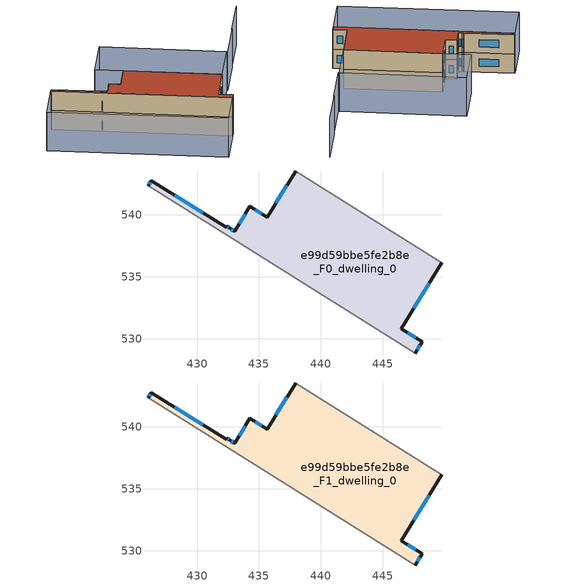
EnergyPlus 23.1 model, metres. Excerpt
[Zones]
e99d59bbe5fe2b8e_F0_dwelling_0
 floor ground (EU_floor_Construction): 449.76,536.12 446.47,530.79 448.16,529.75 447.6,528.85 426.05,542.36 426.3,542.75 432.38,539 432.41,539.06 432.62,538.93 433.05,538.67 434.27,540.67 435.66,539.82 437.95,543.53 z0
 wall outside (EU_wall_Construction): 437.95,543.53 435.66,539.82 434.27,540.67 433.05,538.67 432.62,538.93 432.41,539.06 432.38,539 426.3,542.75 426.05,542.36 / 447.6,528.85 448.16,529.75 446.47,530.79 449.76,536.12 z0:3
 wall adiabatic (EU_wall_Construction): 449.76,536.12 437.95,543.53 / 426.05,542.36 447.6,528.85 z0:3
 window (EU_Window_Construction): 435.23,540.08 434.7,540.41 / 437.24,542.38 436.37,540.97 / 447.5,532.45 448.74,534.46 / 447.63,530.07 447,530.47 / 447.77,529.13 447.98,529.47 / 426.22,542.63 426.13,542.48 / 430.48,540.17 428.19,541.58 / 432.56,538.97 432.48,539.02 / 432.91,538.75 432.75,538.85 / 433.89,540.05 433.43,539.29 z0.93:2.07
e99d59bbe5fe2b8e_F1_dwelling_0
 floor to e99d59bbe5fe2b8e_F0_dwelling_0 (EU_floor_Construction): 449.76,536.12 446.47,530.79 448.16,529.75 447.6,528.85 426.05,542.36 426.3,542.75 432.38,539 432.41,539.06 432.62,538.93 433.05,538.67 434.27,540.67 435.66,539.82 437.95,543.53 z3
 wall outside (EU_wall_Construction): 437.95,543.53 435.66,539.82 434.27,540.67 433.05,538.67 432.62,538.93 432.41,539.06 432.38,539 426.3,542.75 426.05,542.36 / 447.6,528.85 448.16,529.75 446.47,530.79 449.76,536.12 z3:6
 wall adiabatic (EU_wall_Construction): 449.76,536.12 437.95,543.53 / 426.05,542.36 447.6,528.85 z3:6
 window (EU_Window_Construction): 435.23,540.08 434.7,540.41 / 437.24,542.38 436.37,540.97 / 447.5,532.45 448.74,534.46 / 447.63,530.07 447,530.47 / 447.77,529.13 447.98,529.47 / 426.22,542.63 426.13,542.48 / 430.48,540.17 428.19,541.58 / 432.56,538.97 432.48,539.02 / 432.91,538.75 432.75,538.85 / 433.89,540.05 433.43,539.29 z3.93:5.07
 roof outside (EU_roof_Construction): 448.16,529.75 446.47,530.79 449.76,536.12 437.95,543.53 435.66,539.82 434.27,540.67 433.05,538.67 432.62,538.93 432.41,539.06 432.38,539 426.3,542.75 426.05,542.36 447.6,528.85 z6
shading: 457.62,548.46 453.73,542.27 / 453.73,542.27 438.49,551.83 / 461.46,554.69 457.58,548.49 / 447.7,529.01 444.14,523.24 / 444.14,523.24 422.42,536.64 / 422.42,536.64 425.98,542.41 / 425.98,542.41 447.7,529.01 / 438.5,551.82 453.65,542.32 / 453.65,542.32 449.76,536.12 / 449.76,536.12 434.61,545.63 / 434.61,545.63 438.5,551.82 z0:6
[Building]
EU S2 Campaign: North Axis=0; Terrain=City; Solar Distribution=FullExterior
[Site:Location]
Montreal-Trudeau.Intl.AP: Latitude=45.4667; Longitude=-73.75; Time Zone=-5; Elevation=36
[SizingPeriod:WeatherFileDays]
AnnualSizingPeriod: Begin Month=1; Begin Day of Month=1; End Month=12; End Day of Month=31; Day of Week for Start Day=Monday; Use Weather File Daylight Saving Period=No; Use Weather File Rain and Snow Indicators=No
[MATERIAL]
EU_InternalMass_Material: Roughness=MediumRough; Thickness=0.1; Conductivity=1; Density=1800; Specific Heat=900; Thermal Absorptance=0.9; Solar Absorptance=0.7; Visible Absorptance=0.7
[MATERIAL:NOMASS] Roughness=MediumRough; Thermal Absorptance=0.9; Solar Absorptance=0.7; Visible Absorptance=0.7
Name | Thermal Resistance
EU_wall_NoMass; EU_floor_NoMass | 1.36485
EU_roof_NoMass | 2.55992
[WINDOWMATERIAL:SIMPLEGLAZINGSYSTEM]
EU_Window_SimpleGlazing: UFactor=3.92339; Solar Heat Gain Coefficient=0.8; Visible Transmittance=0.8
[CONSTRUCTION]
EU_wall_Construction: EU_wall_NoMass
EU_roof_Construction: EU_roof_NoMass
EU_floor_Construction: EU_floor_NoMass
EU_Window_Construction: EU_Window_SimpleGlazing
EU_InternalMass_Construction: EU_InternalMass_Material
[ZONE] Type=1; Multiplier=1; Ceiling Height=autocalculate; Volume=338.243; Floor Area=autocalculate; Part of Total Floor Area=Yes
e99d59bbe5fe2b8e_F0_dwelling_0; e99d59bbe5fe2b8e_F1_dwelling_0
[INTERNALMASS] Construction=EU_InternalMass_Construction; Surface Area=112.748
Name | Zone or ZoneList
e99d59bbe5fe2b8e_F0_dwelling_0_EU_InternalMass | e99d59bbe5fe2b8e_F0_dwelling_0
e99d59bbe5fe2b8e_F1_dwelling_0_EU_InternalMass | e99d59bbe5fe2b8e_F1_dwelling_0
[OTHEREQUIPMENT] Fuel Type=Electricity; Design Level Calculation Method=Watts/Area; Power per Zone Floor Area=1; Fraction Latent=0; Fraction Radiant=0; Fraction Lost=0; Carbon Dioxide Generation Rate=0; EndUse Subcategory=EU_Step8_InternalGains
Name | Zone or ZoneList or Space or SpaceList | Schedule
EU_Step8_InternalGain_e99d59bbe5fe2b8e_F0_dwelling_0_f000 | e99d59bbe5fe2b8e_F0_dwelling_0 | EU_Step8_GainSchedule_e99d59bbe5fe2b8e_F0_dwelling_0_f000
EU_Step8_InternalGain_e99d59bbe5fe2b8e_F1_dwelling_0_f000 | e99d59bbe5fe2b8e_F1_dwelling_0 | EU_Step8_GainSchedule_e99d59bbe5fe2b8e_F1_dwelling_0_f000
[ZONEVENTILATION:DESIGNFLOWRATE] Schedule=EU_AlwaysOn; Design Flow Rate Calculation Method=AirChanges/Hour; Air Changes per Hour=0.860309; Ventilation Type=Natural; Fan Pressure Rise=0; Fan Total Efficiency=1; Constant Term Coefficient=1; Temperature Term Coefficient=0; Velocity Term Coefficient=0; Velocity Squared Term Coefficient=0; Minimum Indoor Temperature=-100; Maximum Indoor Temperature=100; Delta Temperature=-100; Minimum Outdoor Temperature=-100; Maximum Outdoor Temperature=100; Maximum Wind Speed=40
Name | Zone or ZoneList or Space or SpaceList
EU_ConstantAir_e99d59bbe5fe2b8e_F0_dwelling_0 | e99d59bbe5fe2b8e_F0_dwelling_0
EU_ConstantAir_e99d59bbe5fe2b8e_F1_dwelling_0 | e99d59bbe5fe2b8e_F1_dwelling_0
[HVACTEMPLATE:THERMOSTAT] Constant Heating Setpoint=20; Constant Cooling Setpoint=50
EU_HeatOnly_e99d59bbe5fe2b8e_F0_dwelling_0; EU_HeatOnly_e99d59bbe5fe2b8e_F1_dwelling_0
[HVACTEMPLATE:ZONE:IDEALLOADSAIRSYSTEM] System Availability Schedule=EU_AlwaysOn; Maximum Heating Supply Air Temperature=50; Minimum Cooling Supply Air Temperature=13; Maximum Heating Supply Air Humidity Ratio=0.0156; Minimum Cooling Supply Air Humidity Ratio=0.0077; Heating Limit=NoLimit; Cooling Limit=NoLimit; Heating Availability Schedule=EU_AlwaysOn; Cooling Availability Schedule=EU_CoolingOff; Dehumidification Control Type=ConstantSensibleHeatRatio; Cooling Sensible Heat Ratio=0.7; Dehumidification Setpoint=60; Humidification Control Type=None; Humidification Setpoint=30; Outdoor Air Method=None; Outdoor Air Flow Rate per Person=0.00944; Outdoor Air Flow Rate per Zone Floor Area=0; Outdoor Air Flow Rate per Zone=0; Demand Controlled Ventilation Type=None; Outdoor Air Economizer Type=NoEconomizer; Heat Recovery Type=None; Sensible Heat Recovery Effectiveness=0.7; Latent Heat Recovery Effectiveness=0.65
Name | Template Thermostat
e99d59bbe5fe2b8e_F0_dwelling_0 | EU_HeatOnly_e99d59bbe5fe2b8e_F0_dwelling_0
e99d59bbe5fe2b8e_F1_dwelling_0 | EU_HeatOnly_e99d59bbe5fe2b8e_F1_dwelling_0
[SIZING:ZONE] Zone Cooling Design Supply Air Temperature Input Method=SupplyAirTemperature; Zone Cooling Design Supply Air Temperature=13; Zone Heating Design Supply Air Temperature Input Method=SupplyAirTemperature; Zone Heating Design Supply Air Temperature=50; Zone Cooling Design Supply Air Humidity Ratio=0.008; Zone Heating Design Supply Air Humidity Ratio=0.008; Cooling Design Air Flow Method=DesignDay; Cooling Design Air Flow Rate=0; Cooling Minimum Air Flow per Zone Floor Area=0.000762; Cooling Minimum Air Flow=0; Cooling Minimum Air Flow Fraction=0.2; Heating Design Air Flow Method=DesignDay; Heating Design Air Flow Rate=0; Heating Maximum Air Flow per Zone Floor Area=0.002032; Heating Maximum Air Flow=0.141576; Heating Maximum Air Flow Fraction=0.3; Account for Dedicated Outdoor Air System=No; Dedicated Outdoor Air System Control Strategy=NeutralSupplyAir; Dedicated Outdoor Air Low Setpoint Temperature for Design=autosize; Dedicated Outdoor Air High Setpoint Temperature for Design=autosize; Zone Load Sizing Method=Sensible Load Only No Latent Load; Zone Latent Cooling Design Supply Air Humidity Ratio Input Method=HumidityRatioDifference; Zone Cooling Design Supply Air Humidity Ratio Difference=0.005; Zone Latent Heating Design Supply Air Humidity Ratio Input Method=HumidityRatioDifference; Zone Humidification Design Supply Air Humidity Ratio Difference=0.005
e99d59bbe5fe2b8e_F0_dwelling_0; e99d59bbe5fe2b8e_F1_dwelling_0
[SCHEDULE:CONSTANT]
Name | Hourly Value
EU_AlwaysOn | 1
EU_CoolingOff | 0
[SCHEDULE:FILE] Column Number=1; Rows to Skip at Top=0; Number of Hours of Data=8760; Column Separator=Comma; Interpolate to Timestep=No; Minutes per Item=60; Adjust Schedule for Daylight Savings=Yes
Name | File
EU_Step8_GainSchedule_e99d59bbe5fe2b8e_F0_dwelling_0_f000 | ../../schedules/e99d59bbe5fe2b8e/e99d59bbe5fe2b8e_F0_dwelling_0_f000_gain.csv
EU_Step8_GainSchedule_e99d59bbe5fe2b8e_F1_dwelling_0_f000 | ../../schedules/e99d59bbe5fe2b8e/e99d59bbe5fe2b8e_F1_dwelling_0_f000_gain.csv
